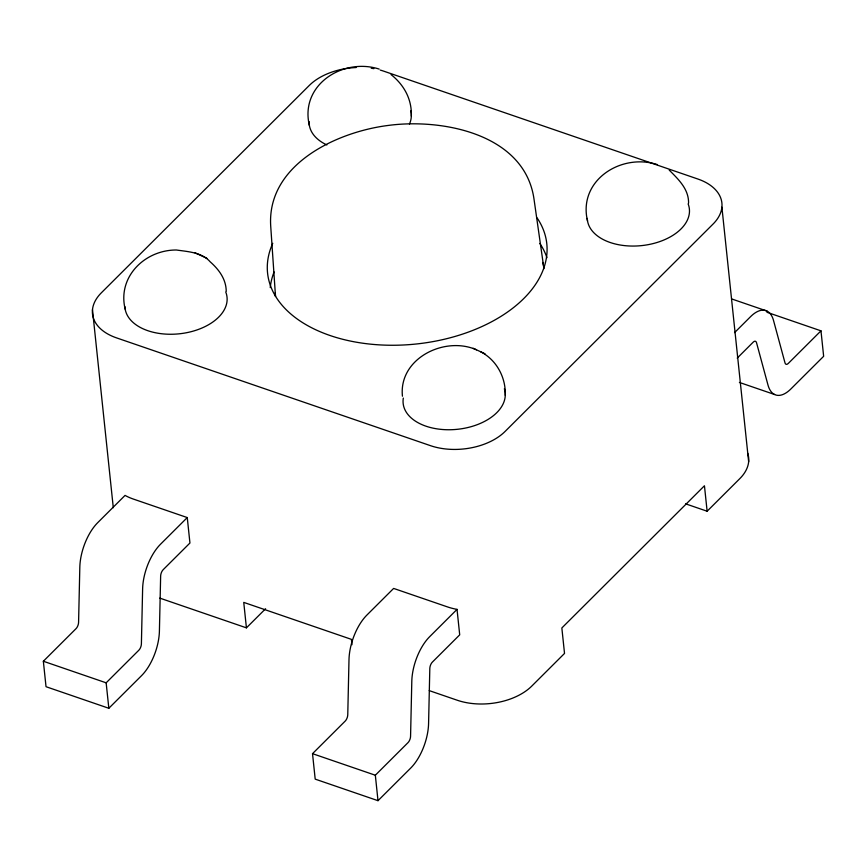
<?xml version="1.0" encoding="UTF-8"?>
<svg xmlns="http://www.w3.org/2000/svg" width="867" height="867" viewBox="0 0 867 867"><rect width="100%" height="100%" fill="white"/><g stroke="black" fill="none" stroke-linecap="round" stroke-linejoin="round"><path stroke-width="1.3" d="M402.44 396.219C398.484 358.396 444.695 335.724 476.482 349.802M187.261 517.566L160.525 544.227A37.79 18.055 -71.1 0 0 142.621 588.877L141.397 643.845A5.397 2.579 -71.1 0 1 138.839 650.228L106.153 682.817L108.83 708.274L46.027 686.707L43.35 661.25L76.036 628.662A5.397 2.579 -71.1 0 0 78.583 622.289L79.818 567.321A37.79 18.055 -71.1 0 1 97.711 522.671L125.054 495.404A53.992 33.087 -6 0 0 133.42 499.089L187.261 517.566L189.938 543.024L163.191 569.684A5.397 2.579 -71.1 0 0 160.644 576.067L159.409 631.035A37.79 18.055 -71.1 0 1 141.516 675.686L108.83 708.274M159.799 598.111L246.423 627.849L265.584 608.742M312.521 753.672L345.207 721.084A5.397 2.579 -71.1 0 0 347.765 714.701L348.989 659.733A37.79 18.055 -71.1 0 1 366.882 615.082L393.629 588.422L447.459 606.9A53.992 33.087 -6 0 0 457.028 609.382L459.705 634.839L432.373 662.106A5.397 2.579 -71.1 0 0 429.815 668.479L428.58 723.446A37.79 18.055 -71.1 0 1 410.687 768.097L378.001 800.685L315.198 779.13L312.521 753.672L375.335 775.228L408.01 742.64A5.397 2.579 -71.1 0 0 410.568 736.267L411.803 681.299A37.79 18.055 -71.1 0 1 429.696 636.649L457.028 609.382M734.533 332.657L750.562 316.672A37.79 18.055 -71.1 0 1 773.548 320.552L785.003 362.872A5.397 2.579 -71.1 0 0 788.298 363.425L820.973 330.836L766.959 312.283M737.21 358.114L753.228 342.129A5.397 2.579 -71.1 0 1 756.523 342.693L767.978 385.002A37.79 18.055 -71.1 0 0 790.964 388.882L823.65 356.294L820.973 330.836M685.613 503.835L707.125 511.227L739.811 478.627A53.992 33.087 -6 0 0 747.679 453.17M379.172 69.078C342.617 57.33 299.635 85.183 309.389 125.52M657.316 164.567C620.772 152.82 577.78 180.683 587.533 221.009M226.233 291.323C226.103 279.196 219.037 269.648 210.248 261.877C201.913 252.286 187.998 251.679 176.337 249.999C144.702 249.934 117.197 277.061 125.184 309.205M731.781 298.974L766.948 311.047M739.399 382.434L774.578 394.507M429.241 690.62L457.267 700.243A53.992 33.087 -6 0 0 531.839 686.025L564.525 653.425L561.849 627.968L704.448 485.769L707.125 511.227M43.35 661.25L106.153 682.817M480.643 351.764C496.52 359.946 505.97 377.448 505.266 395.309M206.866 258.279L194.967 252.763M473.111 348.263L485.011 353.779M669.216 170.095C678.438 179.382 688.788 189.006 688.582 203.138M391.071 74.595C404.098 84.966 411.988 99.304 411.326 116.124M543.934 268.662L534.029 199.269C524.871 134.027 442.517 118.183 388.383 125.422C336.851 131.806 266.743 164.502 270.71 226.092L275.511 296.481A134.981 82.733 -6 0 1 275.348 292.71M721.897 207.18L748.654 461.753M375.335 775.228L378.001 800.685M351.98 644.723L351.417 639.358L243.746 602.392L246.423 627.849M92.476 309.703L113.295 507.704M410.774 110.889A51.294 31.44 -6 0 1 409.473 124.068M326.87 144.941A51.294 31.44 -6 0 1 309.107 121.575M688.116 203.843A51.294 31.44 -6 0 1 644.853 245.209A51.294 31.44 -6 0 1 587.262 218.397M504.356 388.784A51.294 31.44 -6 0 1 456.378 429.403A51.294 31.44 -6 0 1 403.318 398.094M356.185 67.528A53.992 33.087 -6 0 0 309.291 85.443L101.331 292.829A53.992 33.087 -6 0 0 116.481 337.859L430.509 445.671A53.992 33.087 -6 0 0 505.082 431.452L713.053 224.065A53.992 33.087 -6 0 0 697.902 179.035L383.864 71.213A53.992 33.087 -6 0 0 380.266 70.097M371.239 68.233A53.992 33.087 -6 0 1 373.872 68.656M270.244 287.584A140.378 86.039 -6 0 1 274.091 271.945M539.827 243.443A140.378 86.039 -6 0 1 546.947 257.705M542.785 262.463A134.981 82.733 -6 0 1 543.804 267.469M225.767 292.038A51.294 31.44 -6 0 1 182.504 333.405A51.294 31.44 -6 0 1 124.913 306.593M537.063 217.866A140.378 86.039 -6 0 1 414.198 344.21A140.378 86.039 -6 0 1 272.758 243.313"/></g></svg>
